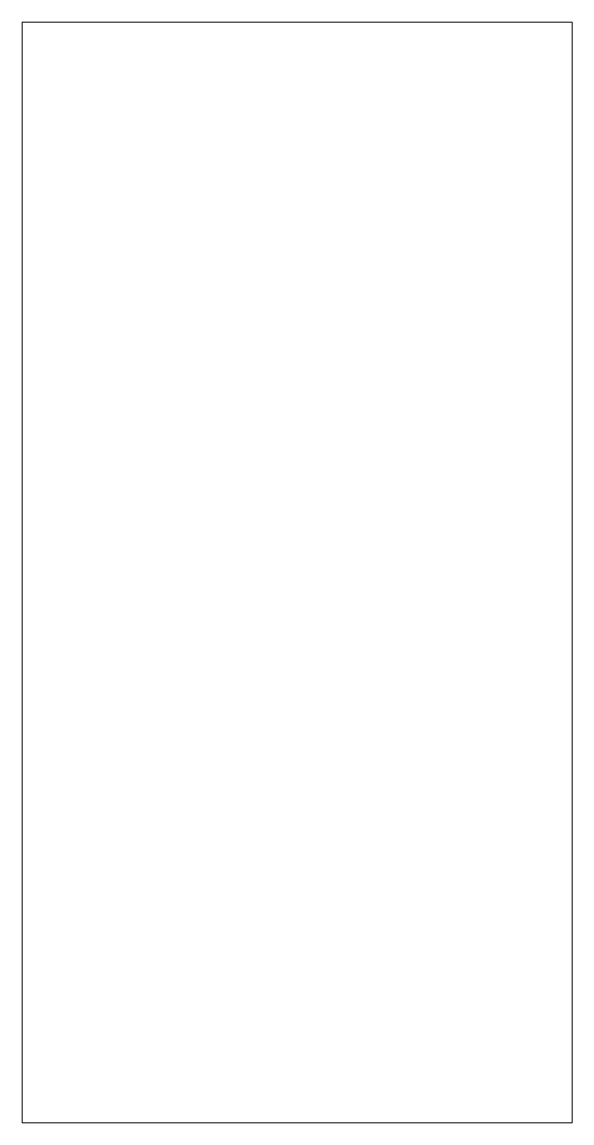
# Model space of a CAD drawing. Extents: x -2.5 to 2.5, y -5 to 5.
import ezdxf

# ---------------------------------------------------------------- set-up
doc = ezdxf.new("R2010")
doc.units = 0

msp = doc.modelspace()

# ---------------------------------------------------------------- linework, layer by layer
at = {"lineweight": 20}
msp.add_polyline3d([(-2.5, -5, 0), (2.5, -5, 0), (2.5, 5, 0), (-2.5, 5, 0)], close=True, dxfattribs=at)

doc.saveas('drawing.dxf')
